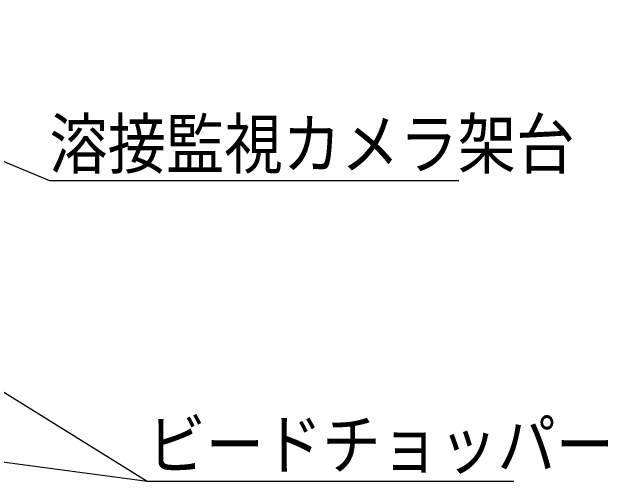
# Model space of a CAD drawing. Header units: millimetres. Extents: x -211 to 45495, y 24 to 52952.
# Drawn here: x 9863 to 10838, y 39315 to 40083 of the extents above; entities that cross this region are included whole.
import ezdxf

# ---------------------------------------------------------------- set-up
doc = ezdxf.new("R2010")
doc.units = ezdxf.units.MM
doc.layers.add('Layer2', color=7, linetype='Continuous')
doc.styles.add('ＭＳ 明朝', font='')
doc.styles.get('ＭＳ 明朝').set_extended_font_data('ＭＳ 明朝')

msp = doc.modelspace()

# ---------------------------------------------------------------- linework, layer by layer
at = {"layer": 'Layer2', "color": 7, "linetype": 'Continuous', "lineweight": 13}
for p, q in [((9268.79, 40082.85), (9924.18, 39806.62)), ((9924.18, 39806.62), (10594.18, 39806.62)), ((9363.79, 39760.55), (10084.48, 39314.51)), ((9363.79, 39410.55), (10084.48, 39314.51)), ((10084.48, 39314.51), (10684.48, 39314.51))]:
    msp.add_line(p, q, dxfattribs=at)

# ---------------------------------------------------------------- texts
at = {"layer": 'Layer2', "color": 6, "linetype": 'Continuous', "lineweight": 0, "style": 'ＭＳ 明朝', "width": 0.875}
for s, p in [('溶接監視カメラ架台', (9924.18, 39826.62)), ('ビードチョッパー', (10084.48, 39334.51))]:
    msp.add_text(s, height=80, dxfattribs=at).set_placement(p)

doc.saveas('drawing.dxf')
